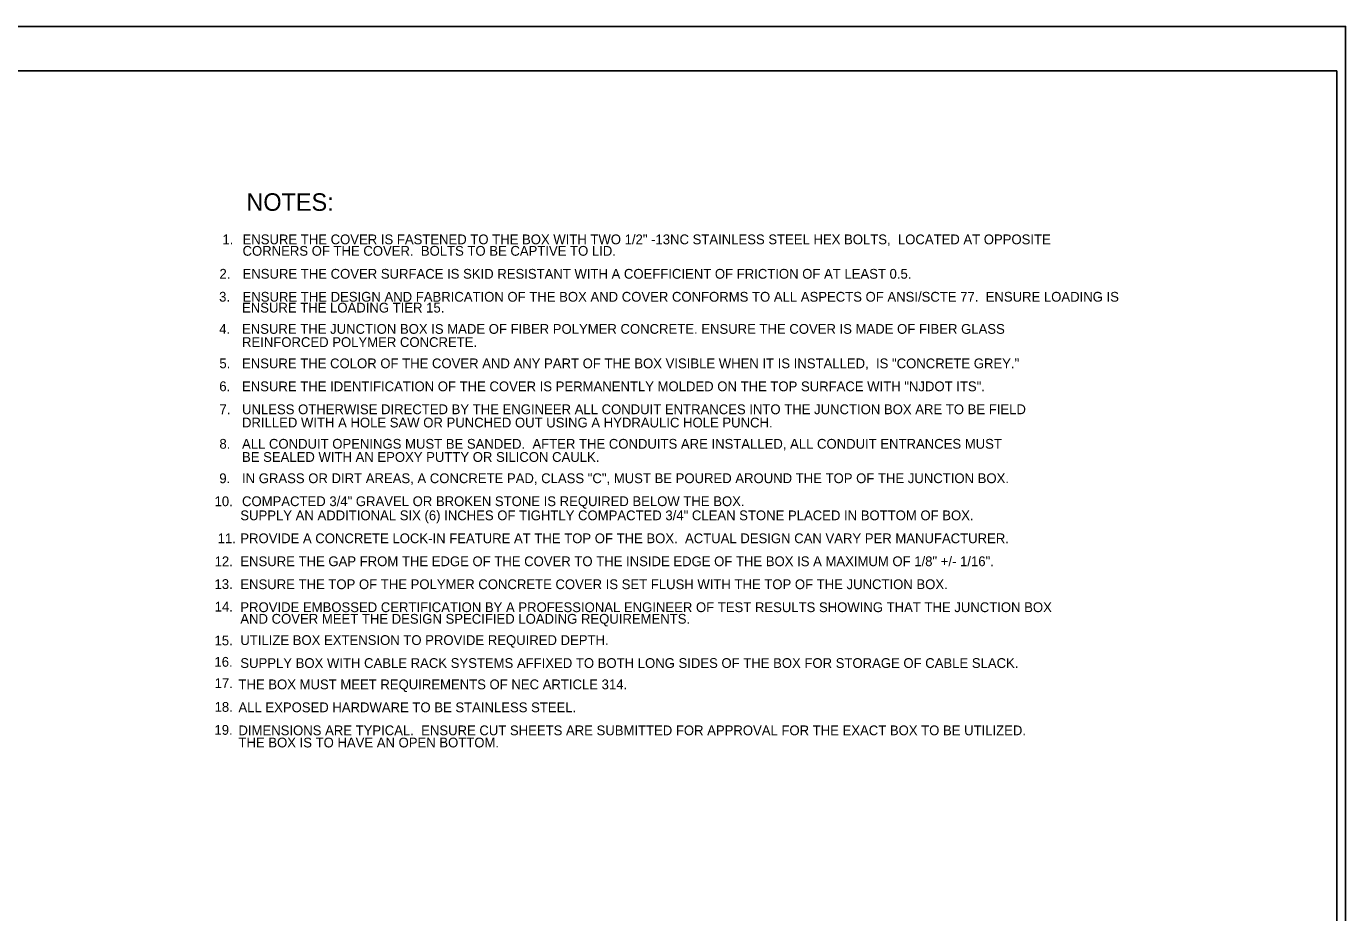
# Model space of a CAD drawing. Extents: x 1023276 to 1024324, y 472083 to 473072.
# Drawn here: x 1023880.1 to 1024324.5, y 472773.6 to 473072.3 of the extents above; entities that cross this region are included whole.
import ezdxf

# ---------------------------------------------------------------- set-up
doc = ezdxf.new("R2010")
doc.units = 0
doc.layers.add('1', color=7, linetype='Continuous')
doc.layers.add('41', color=7, linetype='Continuous')

msp = doc.modelspace()

# ---------------------------------------------------------------- linework, layer by layer
at = {"layer": '1'}
for p, q in [((1024324.5, 473072.3), (1023276.33, 473072.3)), ((1024321.5, 473057.3), (1023331.5, 473057.3)), ((1024321.5, 472427.3), (1024321.5, 473057.3))]:
    msp.add_line(p, q, dxfattribs=at)
at = {"layer": '41'}
for points in [[(1023276.33, 473072.3), (1024324.5, 473072.3), (1024324.5, 472412.3), (1023276.33, 472412.3)], [(1023331.5, 473057.3), (1024321.5, 473057.3), (1024321.5, 472427.3), (1023331.5, 472427.3)]]:
    msp.add_lwpolyline(points, close=True, dxfattribs=at)

# ---------------------------------------------------------------- texts
at = {"layer": '1'}
for s, height, p in [('NOTES:', 5.906, (1023954.2, 473010.15)), ('1.', 3.3, (1023946.12, 472998.88)), ('ENSURE THE COVER IS FASTENED TO THE BOX WITH TWO 1/2" -13NC STAINLESS STEEL HEX BOLTS,  LOCATED AT OPPOSITE', 3.3, (1023952.9, 472998.87)), ('CORNERS OF THE COVER.  BOLTS TO BE CAPTIVE TO LID.', 3.3, (1023952.9, 472995)), ('2.', 3.3, (1023945.12, 472987.27)), ('ENSURE THE COVER SURFACE IS SKID RESISTANT WITH A COEFFICIENT OF FRICTION OF AT LEAST 0.5.', 3.3, (1023952.9, 472987.26)), ('3.', 3.3, (1023945, 472979.53)), ('ENSURE THE DESIGN AND FABRICATION OF THE BOX AND COVER CONFORMS TO ALL ASPECTS OF ANSI/SCTE 77.  ENSURE LOADING IS ', 3.3, (1023952.9, 472979.52)), ('ENSURE THE LOADING TIER 15.', 3.3, (1023952.72, 472975.86)), ('4.', 3.3, (1023945.04, 472968.7)), ('ENSURE THE JUNCTION BOX IS MADE OF FIBER POLYMER CONCRETE. ENSURE THE COVER IS MADE OF FIBER GLASS', 3.3, (1023952.72, 472968.69)), ('REINFORCED POLYMER CONCRETE.', 3.3, (1023952.72, 472964.25)), ('5.', 3.3, (1023945.09, 472957.08)), ('ENSURE THE COLOR OF THE COVER AND ANY PART OF THE BOX VISIBLE WHEN IT IS INSTALLED,  IS "CONCRETE GREY."', 3.3, (1023952.72, 472957.08)), ('6.', 3.3, (1023945.07, 472949.35)), ('ENSURE THE IDENTIFICATION OF THE COVER IS PERMANENTLY MOLDED ON THE TOP SURFACE WITH "NJDOT ITS".', 3.3, (1023952.72, 472949.34)), ('7.', 3.3, (1023945.12, 472941.6)), ('UNLESS OTHERWISE DIRECTED BY THE ENGINEER ALL CONDUIT ENTRANCES INTO THE JUNCTION BOX ARE TO BE FIELD ', 3.3, (1023952.72, 472941.6)), ('DRILLED WITH A HOLE SAW OR PUNCHED OUT USING A HYDRAULIC HOLE PUNCH. ', 3.3, (1023952.72, 472937.14)), ('8.', 3.3, (1023945.11, 472929.97)), ('ALL CONDUIT OPENINGS MUST BE SANDED.  AFTER THE CONDUITS ARE INSTALLED, ALL CONDUIT ENTRANCES MUST', 3.3, (1023952.72, 472929.97)), ('BE SEALED WITH AN EPOXY PUTTY OR SILICON CAULK.', 3.3, (1023952.72, 472925.53)), ('9.', 3.3, (1023945.07, 472918.36)), ('IN GRASS OR DIRT AREAS, A CONCRETE PAD, CLASS "C", MUST BE POURED AROUND THE TOP OF THE JUNCTION BOX.', 3.3, (1023952.72, 472918.36)), ('10.', 3.3, (1023943.47, 472910.6)), ('COMPACTED 3/4" GRAVEL OR BROKEN STONE IS REQUIRED BELOW THE BOX.', 3.3, (1023952.72, 472910.62)), ('SUPPLY AN ADDITIONAL SIX (6) INCHES OF TIGHTLY COMPACTED 3/4" CLEAN STONE PLACED IN BOTTOM OF BOX.', 3.3, (1023952.15, 472905.86)), ('11.', 3.3, (1023944.49, 472898.12)), ('PROVIDE A CONCRETE LOCK-IN FEATURE AT THE TOP OF THE BOX.  ACTUAL DESIGN CAN VARY PER MANUFACTURER.', 3.3, (1023952.15, 472898.12)), ('12.', 3.3, (1023943.49, 472890.36)), ('ENSURE THE GAP FROM THE EDGE OF THE COVER TO THE INSIDE EDGE OF THE BOX IS A MAXIMUM OF 1/8" +/- 1/16".', 3.3, (1023952.15, 472890.38)), ('13.', 3.3, (1023943.46, 472882.7)), ('ENSURE THE TOP OF THE POLYMER CONCRETE COVER IS SET FLUSH WITH THE TOP OF THE JUNCTION BOX.', 3.3, (1023952.15, 472882.64)), ('14.', 3.3, (1023943.51, 472875.1)), ('PROVIDE EMBOSSED CERTIFICATION BY A PROFESSIONAL ENGINEER OF TEST RESULTS SHOWING THAT THE JUNCTION BOX', 3.3, (1023952.15, 472874.9)), ('AND COVER MEET THE DESIGN SPECIFIED LOADING REQUIREMENTS.', 3.3, (1023952.15, 472870.99)), ('15.', 3.3, (1023943.46, 472863.71)), ('UTILIZE BOX EXTENSION TO PROVIDE REQUIRED DEPTH.', 3.3, (1023952.15, 472863.82)), ('16.', 3.3, (1023943.44, 472856.49)), ('SUPPLY BOX WITH CABLE RACK SYSTEMS AFFIXED TO BOTH LONG SIDES OF THE BOX FOR STORAGE OF CABLE SLACK.', 3.3, (1023952.15, 472856.08)), ('17.', 3.3, (1023943.49, 472849.31)), ('THE BOX MUST MEET REQUIREMENTS OF NEC ARTICLE 314.', 3.3, (1023951.52, 472848.9)), ('18.', 3.3, (1023943.48, 472841.3)), ('ALL EXPOSED HARDWARE TO BE STAINLESS STEEL.', 3.3, (1023951.52, 472841.16)), ('19.', 3.3, (1023943.44, 472833.56)), ('DIMENSIONS ARE TYPICAL.  ENSURE CUT SHEETS ARE SUBMITTED FOR APPROVAL FOR THE EXACT BOX TO BE UTILIZED.', 3.3, (1023951.52, 472833.4)), ('THE BOX IS TO HAVE AN OPEN BOTTOM.', 3.3, (1023951.52, 472829.3))]:
    msp.add_text(s, height=height, dxfattribs=at).set_placement(p)

doc.saveas('drawing.dxf')
